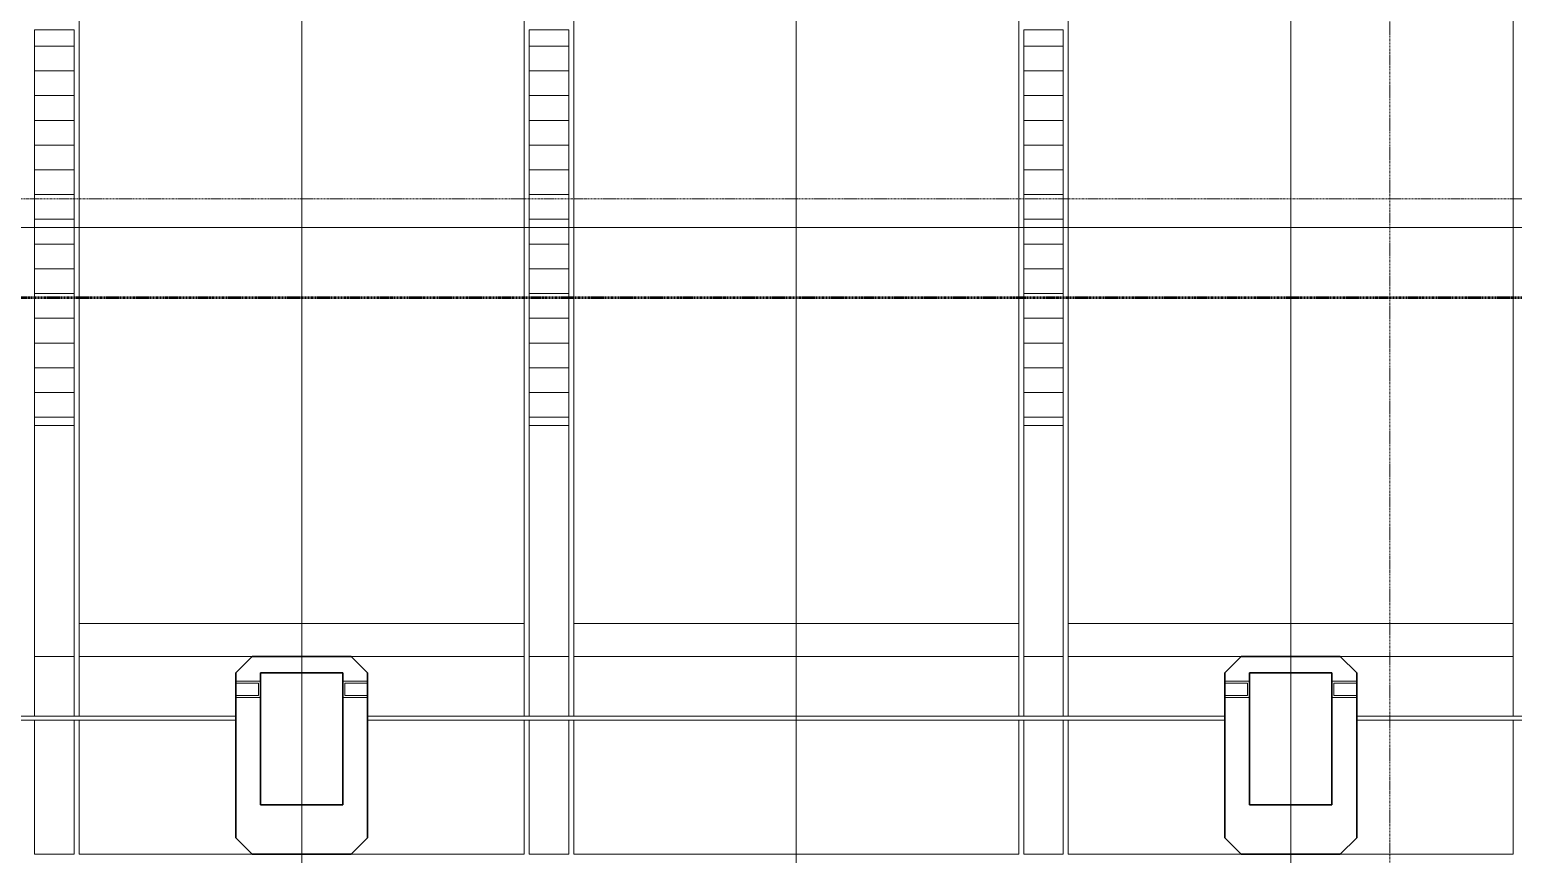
# Model space of a CAD drawing. Header units: millimetres. Extents: x -712454 to -640739, y -26917 to 7174.
# Drawn here: x -669007 to -664507, y -17783 to -15283 of the extents above; entities that cross this region are included whole.
import ezdxf

# ---------------------------------------------------------------- set-up
doc = ezdxf.new("R2010")
doc.units = ezdxf.units.MM
doc.linetypes.add('DPA_Grid _ Level 100', pattern=[10, 5.5, -1.6, 1.3, -1.6])
doc.linetypes.add('DPA_Hidden 50', pattern=[3, 2, -1])
for name, color, linetype, lineweight in [('A-COLS-E', 1, 'Continuous', 35), ('A-COLS-HDLN', 2, 'Continuous', 9), ('A-DETL', 1, 'Continuous', 70), ('A-GLAZ-CURT', 2, 'Continuous', 9), ('G-ANNO-SECL', 3, 'Continuous', 9), ('S-GRID', 251, 'Continuous', 9)]:
    doc.layers.add(name, color=color, linetype=linetype, lineweight=lineweight)

# ---------------------------------------------------------------- blocks, each defined once
blk = doc.blocks.new('DPA_Rectangular - 250 x 400 mm-11978455-4213-01 ENLARGED ENTRANCE 3 GROUND LEVEL - REFLECTED CEILING PLAN')
at = {"layer": 'A-COLS-E'}
for p, q in [((-200, -125), (-200, 125)), ((-200, 125), (200, 125)), ((200, 125), (200, -125)), ((200, -125), (-200, -125))]:
    blk.add_line(p, q, dxfattribs=at)
blk = doc.blocks.new('DPA_Rectangular Tuscan Column - Rectangular Tuscan Column-11935156-4213-01 ENLARGED ENTRANCE 3 GROUND LEVEL - REFLECTED CEILING PLAN')
at = {"layer": 'A-COLS-E'}
for p, q in [((-200, 250), (-150, 300)), ((-150, 300), (150, 300)), ((150, 300), (200, 250)), ((-200, -250), (-200, 250)), ((200, 250), (200, -250)), ((-150, -300), (-200, -250)), ((200, -250), (150, -300)), ((150, -300), (-150, -300))]:
    blk.add_line(p, q, dxfattribs=at)
at = {"layer": 'A-COLS-HDLN'}
for p, q in [((-200, 225), (-125, 225)), ((-200, 219), (-200, 225)), ((-125, 250), (125, 250)), ((-125, -150), (-125, 250)), ((-125, 225), (-125, 175)), ((125, 250), (125, -150)), ((125, 225), (200, 225)), ((125, 175), (125, 225)), ((200, 225), (200, 219)), ((-131, 219), (-200, 219)), ((-200, 181), (-131, 181)), ((-200, 175), (-200, 181)), ((-131, 181), (-131, 219)), ((131, 219), (131, 181)), ((200, 219), (131, 219)), ((131, 181), (200, 181)), ((200, 181), (200, 175)), ((-125, 175), (-200, 175)), ((200, 175), (125, 175)), ((125, -150), (-125, -150))]:
    blk.add_line(p, q, dxfattribs=at)
blk = doc.blocks.new('System Panel - Entrance Glazed 12mm-V23-4213-01 ENLARGED ENTRANCE 3 GROUND LEVEL - REFLECTED CEILING PLAN')
at = {"layer": 'A-GLAZ-CURT'}
for p, q in [((-550, 6), (750, 6)), ((750, 6), (750, -6)), ((750, -6), (-550, -6))]:
    blk.add_line(p, q, dxfattribs=at)
blk = doc.blocks.new('System Panel - Entrance Glazed 12mm-V25-4213-01 ENLARGED ENTRANCE 3 GROUND LEVEL - REFLECTED CEILING PLAN')
at = {"layer": 'A-GLAZ-CURT'}
for p, q in [((-550, 6), (750, 6)), ((750, 6), (750, -6)), ((750, -6), (-550, -6))]:
    blk.add_line(p, q, dxfattribs=at)
blk = doc.blocks.new('System Panel - Entrance Glazed 12mm-V26-4213-01 ENLARGED ENTRANCE 3 GROUND LEVEL - REFLECTED CEILING PLAN')
at = {"layer": 'A-GLAZ-CURT'}
for p, q in [((-750, -6), (-750, 6)), ((-750, 6), (550, 6)), ((550, -6), (-750, -6))]:
    blk.add_line(p, q, dxfattribs=at)
blk = doc.blocks.new('System Panel - Entrance Glazed 12mm-V28-4213-01 ENLARGED ENTRANCE 3 GROUND LEVEL - REFLECTED CEILING PLAN')
at = {"layer": 'A-GLAZ-CURT'}
for p, q in [((-750, -6), (-750, 6)), ((-750, 6), (550, 6)), ((550, -6), (-750, -6))]:
    blk.add_line(p, q, dxfattribs=at)
blk = doc.blocks.new('System Panel - DPA-AR_Metal Ceiling Rectangular Panel-V49-4213-01 ENLARGED ENTRANCE 3 GROUND LEVEL - REFLECTED CEILING PLAN')
at = {"layer": 'A-GLAZ-CURT'}
for p, q in [((-678007.4, -17083), (-679357.4, -17083)), ((-679357.4, -17083), (-679357.4, -17183)), ((-679357.4, -17183), (-679357.4, -17083)), ((-679357.4, -17083), (-678007.4, -17083)), ((-678007.4, -17183), (-678007.4, -17083)), ((-678007.4, -17083), (-678007.4, -17183)), ((-679357.4, -17183), (-678007.4, -17183)), ((-678007.4, -17183), (-679357.4, -17183))]:
    blk.add_line(p, q, dxfattribs=at)
blk = doc.blocks.new('DPA_CP_Metal Ceiling Luminaire - Linear Luminaire Entrance-V46-4213-01 ENLARGED ENTRANCE 3 GROUND LEVEL - REFLECTED CEILING PLAN')
at = {"layer": 'A-GLAZ-CURT'}
h = blk.add_hatch(dxfattribs=at)
h.set_pattern_fill('FP_6', color=256, style=0, pattern_type=2)
h.set_pattern_definition([(0, (-679466.046, -16082.944), (0, -75), [])])
h.paths.add_polyline_path([(-680872.4, -16482.9), (-680872.4, -15282.9), (-680992.4, -15282.9), (-680992.4, -16482.9)])
for p, q in [((-680992.4, -15282.9), (-680992.4, -16482.9)), ((-680872.4, -15282.9), (-680992.4, -15282.9)), ((-680992.4, -15282.9), (-680872.4, -15282.9)), ((-680992.4, -16482.9), (-680992.4, -15282.9)), ((-680872.4, -16482.9), (-680872.4, -15282.9)), ((-680872.4, -15282.9), (-680872.4, -16482.9)), ((-680992.4, -16482.9), (-680872.4, -16482.9)), ((-680872.4, -16482.9), (-680992.4, -16482.9))]:
    blk.add_line(p, q, dxfattribs=at)
blk = doc.blocks.new('DPA_CP_Metal Ceiling Panel - Vertical Panel Entrance-12683620-4213-01 ENLARGED ENTRANCE 3 GROUND LEVEL - REFLECTED CEILING PLAN')
at = {"layer": 'A-GLAZ-CURT'}
for p, q in [((-680992.4, -16482.9), (-680872.4, -16482.9)), ((-680992.4, -16482.9), (-680992.4, -17182.9)), ((-680992.4, -16482.9), (-680992.4, -17182.9)), ((-680872.4, -16482.9), (-680992.4, -16482.9)), ((-680992.4, -16482.9), (-680872.4, -16482.9)), ((-680992.4, -17182.9), (-680992.4, -16482.9)), ((-680872.4, -16482.9), (-680872.4, -17182.9)), ((-680872.4, -17182.9), (-680872.4, -16482.9)), ((-680872.4, -16482.9), (-680872.4, -17182.9)), ((-680992.4, -17182.9), (-680872.4, -17182.9)), ((-680992.4, -17182.9), (-680872.4, -17182.9)), ((-680872.4, -17182.9), (-680992.4, -17182.9))]:
    blk.add_line(p, q, dxfattribs=at)
blk = doc.blocks.new('System Panel - DPA-AR_Metal Ceiling Rectangular Panel-V47-4213-01 ENLARGED ENTRANCE 3 GROUND LEVEL - REFLECTED CEILING PLAN')
at = {"layer": 'A-GLAZ-CURT'}
for p, q in [((-679507.4, -14683), (-680857.4, -14683)), ((-680857.4, -14683), (-680857.4, -17083)), ((-680857.4, -17083), (-680857.4, -14683)), ((-680857.4, -14683), (-679507.4, -14683)), ((-679507.4, -17083), (-679507.4, -14683)), ((-679507.4, -14683), (-679507.4, -17083)), ((-680857.4, -17083), (-679507.4, -17083)), ((-679507.4, -17083), (-680857.4, -17083))]:
    blk.add_line(p, q, dxfattribs=at)
blk = doc.blocks.new('DPA_CP_Metal Ceiling Panel - Vertical Panel Entrance-V58-4213-01 ENLARGED ENTRANCE 3 GROUND LEVEL - REFLECTED CEILING PLAN')
at = {"layer": 'A-GLAZ-CURT'}
for p, q in [((-676492.4, -17183), (-676372.4, -17183)), ((-676492.4, -17183), (-676492.4, -17363.9)), ((-676492.4, -17183), (-676492.4, -17363.9)), ((-676372.4, -17183), (-676492.4, -17183)), ((-676492.4, -17183), (-676372.4, -17183)), ((-676492.4, -17363.9), (-676492.4, -17183)), ((-676372.4, -17183), (-676372.4, -17363.9)), ((-676372.4, -17363.9), (-676372.4, -17183)), ((-676372.4, -17183), (-676372.4, -17363.9)), ((-676492.4, -17375.9), (-676492.4, -17783)), ((-676492.4, -17375.9), (-676492.4, -17783)), ((-676492.4, -17783), (-676492.4, -17375.9)), ((-676372.4, -17375.9), (-676372.4, -17783)), ((-676372.4, -17783), (-676372.4, -17375.9)), ((-676372.4, -17375.9), (-676372.4, -17783)), ((-676492.4, -17783), (-676372.4, -17783)), ((-676492.4, -17783), (-676372.4, -17783)), ((-676372.4, -17783), (-676492.4, -17783))]:
    blk.add_line(p, q, dxfattribs=at)
blk = doc.blocks.new('System Panel - DPA-AR_Metal Ceiling Rectangular Panel-V57-4213-01 ENLARGED ENTRANCE 3 GROUND LEVEL - REFLECTED CEILING PLAN')
at = {"layer": 'A-GLAZ-CURT'}
for p, q in [((-675007.4, -17183), (-676357.4, -17183)), ((-676357.4, -17183), (-676357.4, -17363.9)), ((-676357.4, -17363.9), (-676357.4, -17183)), ((-676357.4, -17183), (-675007.4, -17183)), ((-675007.4, -17363.9), (-675007.4, -17183)), ((-675007.4, -17183), (-675007.4, -17363.9)), ((-676357.4, -17375.9), (-676357.4, -17783)), ((-676357.4, -17783), (-676357.4, -17375.9)), ((-675007.4, -17783), (-675007.4, -17375.9)), ((-675007.4, -17375.9), (-675007.4, -17783)), ((-676357.4, -17783), (-675007.4, -17783)), ((-675007.4, -17783), (-676357.4, -17783))]:
    blk.add_line(p, q, dxfattribs=at)
blk = doc.blocks.new('System Panel - DPA-AR_Metal Ceiling Rectangular Panel-V59-4213-01 ENLARGED ENTRANCE 3 GROUND LEVEL - REFLECTED CEILING PLAN')
at = {"layer": 'A-GLAZ-CURT'}
for p, q in [((-676507.4, -17183), (-677857.4, -17183)), ((-677857.4, -17183), (-677857.4, -17363.9)), ((-677857.4, -17363.9), (-677857.4, -17183)), ((-677857.4, -17183), (-676507.4, -17183)), ((-676507.4, -17363.9), (-676507.4, -17183)), ((-676507.4, -17183), (-676507.4, -17363.9)), ((-677857.4, -17375.9), (-677857.4, -17783)), ((-677857.4, -17783), (-677857.4, -17375.9)), ((-676507.4, -17783), (-676507.4, -17375.9)), ((-676507.4, -17375.9), (-676507.4, -17783)), ((-677857.4, -17783), (-676507.4, -17783)), ((-676507.4, -17783), (-677857.4, -17783))]:
    blk.add_line(p, q, dxfattribs=at)

msp = doc.modelspace()

# ---------------------------------------------------------------- linework, layer by layer
at = {"layer": 'A-DETL', "color": 8, "linetype": 'DPA_Hidden 50', "lineweight": 9}
for p, q in [((-668182.4, -12183), (-668182.4, -21183)), ((-666682.4, -12183), (-666682.4, -21183)), ((-665182.4, -12183), (-665182.4, -21183)), ((-681722.4, -15882.9), (-657422.4, -15882.9))]:
    msp.add_line(p, q, dxfattribs=at)
at = {"layer": 'G-ANNO-SECL', "linetype": 'DPA_Grid _ Level 100', "lineweight": 50}
msp.add_line((-705313.9, -16095.1), (-649684.4, -16095.1), dxfattribs=at)
at = {"layer": 'S-GRID', "linetype": 'DPA_Grid _ Level 100'}
for p, q in [((-664882.4, -26917.1), (-664882.4, 4761.8)), ((-641560, -15796), (-711553.5, -15796))]:
    msp.add_line(p, q, dxfattribs=at)

# ---------------------------------------------------------------- block references
at = {"layer": 'A-COLS-E'}
for p in [(-668182.4, -17483), (-665182.4, -17483)]:
    msp.add_blockref('DPA_Rectangular Tuscan Column - Rectangular Tuscan Column-11935156-4213-01 ENLARGED ENTRANCE 3 GROUND LEVEL - REFLECTED CEILING PLAN', p, dxfattribs=at)
at = {"layer": 'A-COLS-E', "rotation": 269.999999999999}
for p in [(-668182.4, -17433), (-665182.4, -17433)]:
    msp.add_blockref('DPA_Rectangular - 250 x 400 mm-11978455-4213-01 ENLARGED ENTRANCE 3 GROUND LEVEL - REFLECTED CEILING PLAN', p, dxfattribs=at)
at = {"layer": 'A-GLAZ-CURT'}
for name, p in [('System Panel - DPA-AR_Metal Ceiling Rectangular Panel-V47-4213-01 ENLARGED ENTRANCE 3 GROUND LEVEL - REFLECTED CEILING PLAN', (12000, 0)), ('System Panel - DPA-AR_Metal Ceiling Rectangular Panel-V47-4213-01 ENLARGED ENTRANCE 3 GROUND LEVEL - REFLECTED CEILING PLAN', (13500, 0)), ('System Panel - DPA-AR_Metal Ceiling Rectangular Panel-V47-4213-01 ENLARGED ENTRANCE 3 GROUND LEVEL - REFLECTED CEILING PLAN', (15000, 0)), ('DPA_CP_Metal Ceiling Luminaire - Linear Luminaire Entrance-V46-4213-01 ENLARGED ENTRANCE 3 GROUND LEVEL - REFLECTED CEILING PLAN', (12000, 0)), ('DPA_CP_Metal Ceiling Luminaire - Linear Luminaire Entrance-V46-4213-01 ENLARGED ENTRANCE 3 GROUND LEVEL - REFLECTED CEILING PLAN', (13500, 0)), ('DPA_CP_Metal Ceiling Luminaire - Linear Luminaire Entrance-V46-4213-01 ENLARGED ENTRANCE 3 GROUND LEVEL - REFLECTED CEILING PLAN', (15000, 0)), ('DPA_CP_Metal Ceiling Panel - Vertical Panel Entrance-12683620-4213-01 ENLARGED ENTRANCE 3 GROUND LEVEL - REFLECTED CEILING PLAN', (12000, 0)), ('DPA_CP_Metal Ceiling Panel - Vertical Panel Entrance-12683620-4213-01 ENLARGED ENTRANCE 3 GROUND LEVEL - REFLECTED CEILING PLAN', (13500, 0)), ('DPA_CP_Metal Ceiling Panel - Vertical Panel Entrance-12683620-4213-01 ENLARGED ENTRANCE 3 GROUND LEVEL - REFLECTED CEILING PLAN', (15000, 0)), ('System Panel - DPA-AR_Metal Ceiling Rectangular Panel-V49-4213-01 ENLARGED ENTRANCE 3 GROUND LEVEL - REFLECTED CEILING PLAN', (10500, 0)), ('System Panel - DPA-AR_Metal Ceiling Rectangular Panel-V49-4213-01 ENLARGED ENTRANCE 3 GROUND LEVEL - REFLECTED CEILING PLAN', (12000, 0)), ('System Panel - DPA-AR_Metal Ceiling Rectangular Panel-V49-4213-01 ENLARGED ENTRANCE 3 GROUND LEVEL - REFLECTED CEILING PLAN', (13500, 0)), ('DPA_CP_Metal Ceiling Panel - Vertical Panel Entrance-V58-4213-01 ENLARGED ENTRANCE 3 GROUND LEVEL - REFLECTED CEILING PLAN', (7500, 0)), ('System Panel - DPA-AR_Metal Ceiling Rectangular Panel-V59-4213-01 ENLARGED ENTRANCE 3 GROUND LEVEL - REFLECTED CEILING PLAN', (9000, 0)), ('DPA_CP_Metal Ceiling Panel - Vertical Panel Entrance-V58-4213-01 ENLARGED ENTRANCE 3 GROUND LEVEL - REFLECTED CEILING PLAN', (9000, 0)), ('System Panel - DPA-AR_Metal Ceiling Rectangular Panel-V57-4213-01 ENLARGED ENTRANCE 3 GROUND LEVEL - REFLECTED CEILING PLAN', (9000, 0)), ('DPA_CP_Metal Ceiling Panel - Vertical Panel Entrance-V58-4213-01 ENLARGED ENTRANCE 3 GROUND LEVEL - REFLECTED CEILING PLAN', (10500, 0)), ('System Panel - DPA-AR_Metal Ceiling Rectangular Panel-V59-4213-01 ENLARGED ENTRANCE 3 GROUND LEVEL - REFLECTED CEILING PLAN', (12000, 0))]:
    msp.add_blockref(name, p, dxfattribs=at)
at = {"layer": 'A-GLAZ-CURT', "rotation": 180}
for name, p in [('System Panel - Entrance Glazed 12mm-V23-4213-01 ENLARGED ENTRANCE 3 GROUND LEVEL - REFLECTED CEILING PLAN', (-668932.4, -17369.9)), ('System Panel - Entrance Glazed 12mm-V26-4213-01 ENLARGED ENTRANCE 3 GROUND LEVEL - REFLECTED CEILING PLAN', (-667432.4, -17369.9)), ('System Panel - Entrance Glazed 12mm-V25-4213-01 ENLARGED ENTRANCE 3 GROUND LEVEL - REFLECTED CEILING PLAN', (-665932.4, -17369.9)), ('System Panel - Entrance Glazed 12mm-V28-4213-01 ENLARGED ENTRANCE 3 GROUND LEVEL - REFLECTED CEILING PLAN', (-664432.4, -17369.9))]:
    msp.add_blockref(name, p, dxfattribs=at)

doc.saveas('drawing.dxf')
